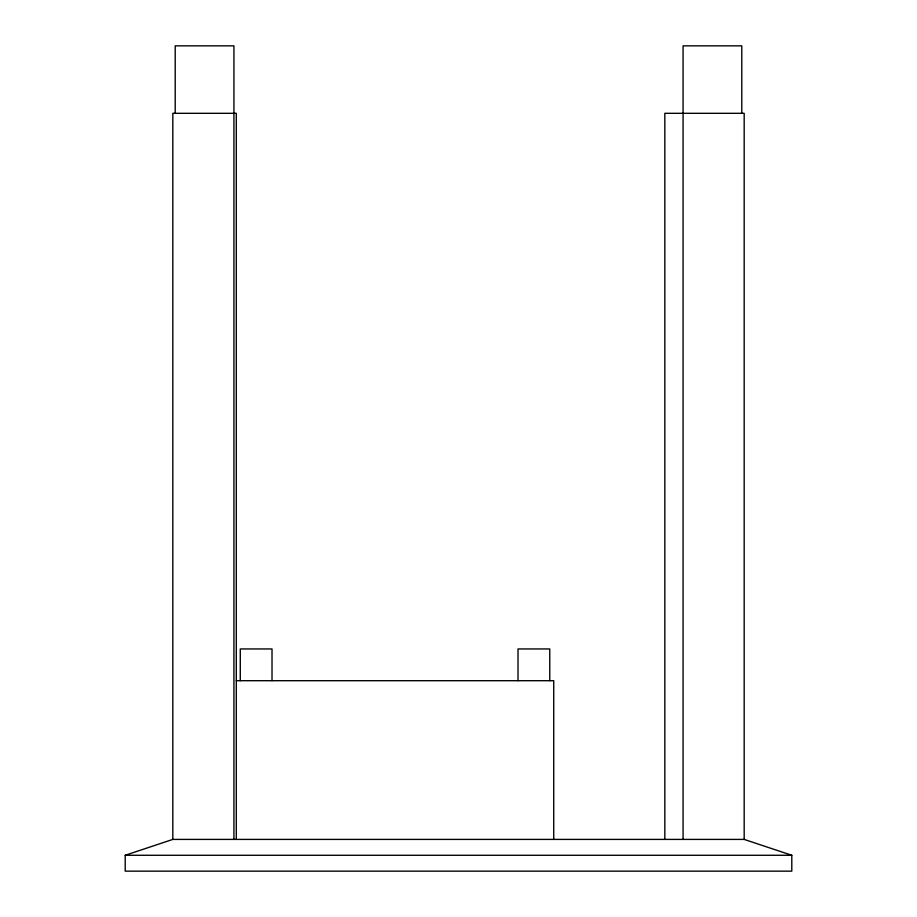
<?xml version="1.0" encoding="UTF-8"?>
<svg xmlns="http://www.w3.org/2000/svg" width="917" height="917" viewBox="0 0 917 917"><rect width="100%" height="100%" fill="white"/><g stroke="black" fill="none" stroke-linecap="round" stroke-linejoin="round"><path stroke-width="1.38" d="M125.205 855.274L172.82 839.41L744.18 839.41L791.795 855.274L791.795 871.15L125.205 871.15L125.205 855.274L791.795 855.274M236.299 680.701L553.73 680.701L553.73 839.41M744.18 839.41L744.18 113.307L664.825 113.307L664.825 839.41M741.796 113.307L741.796 45.85L683.073 45.85L683.073 839.41M549.764 680.701L549.764 648.949L518.013 648.949L518.013 680.701M272.017 680.701L272.017 648.949L240.277 648.949L240.277 680.701M236.299 839.41L236.299 113.307L172.82 113.307L172.82 839.41M233.927 839.41L233.927 45.85L175.204 45.85L175.204 113.307"/></g></svg>
